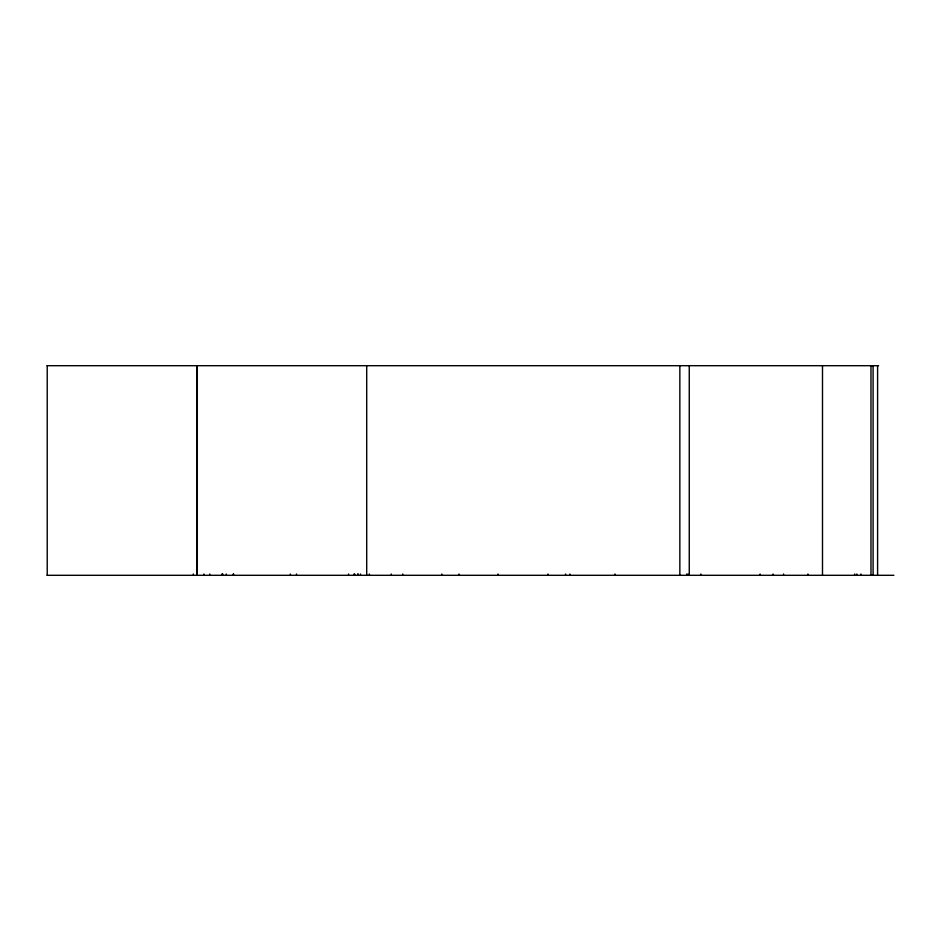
<?xml version="1.0" encoding="UTF-8"?>
<svg xmlns="http://www.w3.org/2000/svg" width="941" height="941" viewBox="0 0 941 941"><rect width="100%" height="100%" fill="white"/><g stroke="black" fill="none" stroke-linecap="round" stroke-linejoin="round"><path stroke-width="1.41" d="M47.062 365.696L878.588 365.696M47.062 575.304L893.903 575.304M877.6 365.696L877.6 575.304M873.095 365.696L873.095 575.304M870.978 365.696L870.978 575.304M860.909 573.986L860.909 575.304M856.816 573.986L856.816 575.304M854.663 573.986L854.663 575.304M822.493 365.696L822.493 575.304M807.931 573.986L807.931 575.304M783.559 573.986L783.559 575.304M773.032 573.986L773.032 575.304M760.105 573.986L760.105 575.304M700.857 573.986L700.857 575.304M689.259 365.696L689.259 575.304M687.989 573.986L687.989 575.304M686.695 573.986L686.695 575.304M679.849 365.696L679.849 575.304M614.991 573.986L614.991 575.304M569.87 573.986L569.87 575.304M565.576 573.986L565.576 575.304M547.885 573.986L547.885 575.304M498.036 573.986L498.036 575.304M459.067 573.986L459.067 575.304M441.776 573.986L441.776 575.304M402.736 573.986L402.736 575.304M391.315 573.986L391.315 575.304M369.378 573.986L369.378 575.304M366.696 365.696L366.696 575.304M360.497 573.986L360.497 575.304M358.015 573.986L358.015 575.304M357.839 573.986L357.839 575.304M354.757 573.986L354.757 575.304M354.075 573.986L354.075 575.304M348.546 573.986L348.546 575.304M296.497 573.986L296.497 575.304M290.369 573.986L290.369 575.304M233.627 573.986L233.627 575.304M233.262 573.986L233.262 575.304M226.287 573.986L226.287 575.304M222.746 573.986L222.746 575.304M222.252 573.986L222.252 575.304M222.1 573.986L222.1 575.304M209.749 573.986L209.749 575.304M203.856 573.986L203.856 575.304M197.269 365.696L197.269 575.304M196.81 365.696L196.81 575.304M193.34 573.986L193.34 575.304M47.215 365.696L47.215 575.304"/></g></svg>
